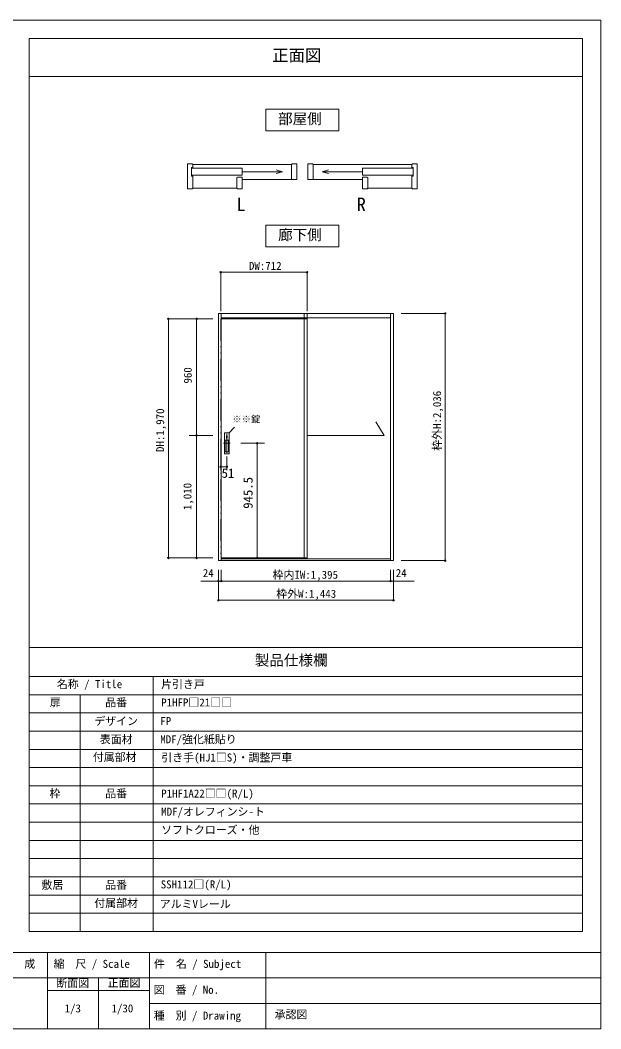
# Model space of a CAD drawing. Units: millimetres on the paper, enlarged 10 times, with parts at other scales. Extents: x -1985 to 2015, y -1370 to 1400.
# Drawn here: x 420 to 2015, y -1370 to 1400 of the extents above; entities that cross this region are included whole.
import ezdxf
from ezdxf.enums import TextEntityAlignment as Align

# ---------------------------------------------------------------- set-up
doc = ezdxf.new("R2010")
doc.units = ezdxf.units.MM
doc.header["$LTSCALE"] = 10
doc.header["$PDMODE"] = 32
doc.header["$PDSIZE"] = 4
doc.linetypes.add('DASHED_DOUBLE_DOTTED', pattern=[11, 6, -1.5, 0.25, -1.5, 0.25, -1.5])
doc.layers.add('1-1_0', color=7, linetype='Continuous', lineweight=20)
doc.layers.add('3-0', color=7, linetype='Continuous', lineweight=20)
doc.styles.add('ＭＳ ゴシック', font='')
doc.styles.get('ＭＳ ゴシック').set_extended_font_data('MS Gothic')

msp = doc.modelspace()

# ---------------------------------------------------------------- linework, layer by layer
at = {"layer": '1-1_0'}
for p, q in [((1965, 1350), (445, 1350)), ((445, -322.5), (445, 1350)), ((1965, -1102.5), (1965, 1350)), ((445, 1245), (1965, 1245)), ((1965, -322.5), (1965, 1245)), ((1965, -322.5), (1965, 1245)), ((1965, -322.5), (1965, 1245)), ((445, -1102.5), (445, -322.5)), ((445, -322.5), (1965, -322.5)), ((445, -322.5), (1965, -322.5)), ((445, -322.5), (1965, -322.5)), ((445, -322.5), (1965, -322.5)), ((445, -402.5), (1965, -402.5)), ((785, -1102.5), (785, -402.5)), ((445, -452.5), (1965, -452.5)), ((585, -1102.5), (585, -452.5)), ((445, -502.5), (1965, -502.5)), ((445, -552.5), (1965, -552.5)), ((445, -602.5), (1965, -602.5)), ((445, -652.5), (1965, -652.5)), ((445, -702.5), (1965, -702.5)), ((445, -752.5), (1965, -752.5)), ((445, -802.5), (1965, -802.5)), ((445, -852.5), (1965, -852.5)), ((445, -902.5), (1965, -902.5)), ((445, -952.5), (1965, -952.5)), ((445, -1002.5), (1965, -1002.5)), ((445, -1052.5), (1965, -1052.5)), ((445, -1102.5), (1965, -1102.5)), ((2015, -1160), (-1985, -1160)), ((495, -1160), (495, -1370)), ((775, -1160), (775, -1370)), ((1095, -1160), (1095, -1370)), ((2015, -1230), (-1175, -1230)), ((635, -1230), (635, -1370)), ((775, -1265), (495, -1265)), ((2015, -1300), (775, -1300)), ((-1985, -1370), (2015, -1370))]:
    msp.add_line(p, q, dxfattribs=at)
for points in [[(2015, -1370), (2015, 1400), (-1985, 1400), (-1985, -1370)], [(445, -322.5), (445, 1245), (1965, 1245)], [(445, -322.5), (445, 1245), (1965, 1245)], [(445, -322.5), (445, 1245), (1965, 1245)]]:
    msp.add_lwpolyline(points, dxfattribs=at)
at = {"layer": '3-0'}
for p, q in [((892.36, 1005.19), (879.46, 1005.19)), ((879.46, 936.79), (879.46, 1005.19)), ((893.86, 1003.39), (1165.66, 1003.39)), ((1165.66, 1003.69), (1165.66, 962.59)), ((1180.06, 962.59), (1180.06, 1005.19)), ((1210.06, 962.59), (1210.06, 1005.19)), ((1224.46, 1003.69), (1224.46, 962.59)), ((1496.26, 1003.39), (1224.46, 1003.39)), ((1497.76, 1005.19), (1510.66, 1005.19)), ((1510.66, 936.79), (1510.66, 1005.19)), ((890.86, 995.59), (890.86, 972.04)), ((893.86, 995.59), (890.86, 995.59)), ((890.86, 993.79), (1029.87, 993.79)), ((1029.87, 973.99), (890.86, 973.99)), ((890.86, 972.04), (893.86, 972.04)), ((1029.87, 993.79), (1029.87, 973.99)), ((1029.87, 983.89), (1140.21, 983.89)), ((1140.21, 983.89), (1122.82, 988.55)), ((1140.21, 983.89), (1122.82, 979.23)), ((1249.91, 983.89), (1267.3, 988.55)), ((1249.91, 983.89), (1267.3, 979.23)), ((1360.25, 983.89), (1249.91, 983.89)), ((1499.26, 993.79), (1360.25, 993.79)), ((1360.25, 993.79), (1360.25, 973.99)), ((1360.25, 973.99), (1499.26, 973.99)), ((1496.26, 995.59), (1499.26, 995.59)), ((1499.26, 972.04), (1496.26, 972.04)), ((1499.26, 995.59), (1499.26, 972.04)), ((1029.87, 936.79), (1029.87, 969.19)), ((1029.87, 962.59), (1180.06, 962.59)), ((1360.25, 962.59), (1210.06, 962.59)), ((1360.25, 936.79), (1360.25, 969.19)), ((892.36, 936.79), (879.46, 936.79)), ((893.86, 938.59), (1015.47, 938.59)), ((1496.26, 938.59), (1374.65, 938.59)), ((1497.76, 936.79), (1510.66, 936.79)), ((972.5, 594.59), (964.5, 594.59)), ((972.5, 594.59), (964.5, 594.59)), ((972.5, 594.59), (1200.17, 594.59)), ((972.5, 582.59), (1200.17, 582.59)), ((1208.17, 594.59), (1200.17, 594.59)), ((1208.17, 594.59), (1445.5, 594.59)), ((1208.17, -78.85), (1208.17, 594.59)), ((1208.17, 584.92), (1208.17, -78.08)), ((1208.17, 582.59), (1208.17, -79.08)), ((1208.17, 582.59), (1437.5, 582.59)), ((1437.5, 594.59), (1437.5, 586.59)), ((1445.5, 594.59), (1437.5, 594.59)), ((970.83, 579.82), (1208.17, 579.82)), ((1208.17, 579.82), (1208.17, -79.18)), ((1419.78, 259.09), (1397.22, 296.81)), ((987.83, 264.25), (987.83, 211.98)), ((987.83, 264.25), (987.83, 211.98)), ((987.83, 264.25), (987.83, 211.98)), ((1208.17, 259.09), (1419.78, 259.09)), ((978.59, 238.15), (996.87, 238.15)), ((970.83, -76.85), (1208.17, -76.85)), ((972.5, -79.18), (972.5, -84.18)), ((972.5, -79.18), (1437.5, -79.18)), ((1437.5, -79.18), (1437.5, -84.18)), ((972.5, -84.18), (1437.5, -84.18))]:
    msp.add_line(p, q, dxfattribs=at)
at = {"layer": '3-0', "color": 4, "lineweight": 9}
for p, q in [((970.83, 707.67), (970.83, 600.51)), ((970.83, 707.67), (1208.17, 707.67)), ((1208.17, 707.67), (1208.17, 600.51)), ((1466.34, 594.59), (1587.69, 594.59)), ((1587.69, 594.59), (1587.69, -84.18)), ((827.12, 579.82), (943.89, 579.82)), ((827.12, 579.82), (827.12, -76.85)), ((884.61, 579.82), (949.07, 579.82)), ((904.61, 238.15), (904.61, 579.82)), ((1008.36, 282.59), (994.5, 266.99)), ((884.61, 259.82), (949.07, 259.82)), ((904.61, -76.85), (904.61, 238.15)), ((1090.73, 238.15), (1026.27, 238.15)), ((1070.73, -76.85), (1070.73, 238.15)), ((970.83, 164.37), (970.83, 201.83)), ((987.83, 164.37), (987.83, 201.83)), ((987.83, 173.52), (970.83, 173.52)), ((827.12, -76.85), (943.89, -76.85)), ((884.61, -76.85), (949.07, -76.85)), ((1098.83, -76.85), (1005.5, -76.85)), ((1098.83, -76.85), (1005.5, -76.85)), ((1098.83, -76.85), (1005.5, -76.85)), ((1090.73, -76.85), (1026.27, -76.85)), ((964.5, -109.9), (964.5, -140.57)), ((964.5, -109.9), (964.5, -140.57)), ((972.5, -109.9), (972.5, -140.57)), ((1437.5, -140.57), (1437.5, -109.9)), ((1445.5, -109.9), (1445.5, -140.57)), ((1466.34, -84.18), (1587.69, -84.18)), ((972.5, -140.57), (915.97, -140.57)), ((972.5, -140.57), (1502.5, -140.57)), ((1437.5, -140.57), (1494.03, -140.57)), ((1445.5, -192.9), (1445.5, -140.57))]:
    msp.add_line(p, q, dxfattribs=at)
at = {"layer": '3-0', "linetype": 'DASHED_DOUBLE_DOTTED'}
msp.add_line((970.83, 579.82), (970.83, -76.85), dxfattribs=at)
at = {"layer": '3-0', "color": 3}
for p, q in [((987, 258.65), (987, 251.99)), ((988.67, 258.65), (987, 258.65)), ((988.67, 251.99), (987, 251.99)), ((988.5, 258.49), (987.17, 258.49)), ((987.17, 258.49), (987.17, 255.32)), ((988.5, 255.32), (987.17, 255.32)), ((987.5, 257.82), (987.5, 255.99)), ((988.17, 255.99), (987.5, 255.99)), ((988.5, 255.32), (988.5, 258.49)), ((988.67, 251.99), (988.67, 258.65)), ((992.17, 246.99), (983.5, 246.99)), ((983.5, 246.99), (983.5, 214.32)), ((992.17, 214.32), (992.17, 246.99)), ((992.17, 214.32), (983.5, 214.32))]:
    msp.add_line(p, q, dxfattribs=at)
at = {"layer": '3-0'}
for points in [[(1095.06, 1155.93), (1295.06, 1155.93), (1295.06, 1095.93), (1095.06, 1095.93)], [(1095.06, 777.25), (1295.06, 777.25), (1295.06, 837.25), (1095.06, 837.25)]]:
    msp.add_lwpolyline(points, close=True, dxfattribs=at)
for points in [[(892.36, 1005.19), (893.86, 1003.69), (893.86, 995.59)], [(1165.66, 1003.69), (1167.16, 1005.19), (1180.06, 1005.19)], [(1224.46, 1003.69), (1222.96, 1005.19), (1210.06, 1005.19)], [(1497.76, 1005.19), (1496.26, 1003.69), (1496.26, 995.59)], [(892.36, 936.79), (893.86, 938.29), (893.86, 972.04)], [(1497.76, 936.79), (1496.26, 938.29), (1496.26, 972.04)], [(1015.47, 938.29), (1015.47, 967.69), (1016.97, 969.19), (1029.87, 969.19)], [(1374.65, 938.29), (1374.65, 967.69), (1373.15, 969.19), (1360.25, 969.19)], [(1015.47, 938.29), (1016.97, 936.79), (1029.87, 936.79)], [(1374.65, 938.29), (1373.15, 936.79), (1360.25, 936.79)], [(964.5, 594.59), (964.5, -84.18), (972.5, -84.18), (972.5, 594.59)], [(1200.17, 594.59), (1200.17, -79.18), (1208.17, -79.18)], [(1200.17, 582.59), (1208.17, 582.59), (1208.17, -79.08)], [(1437.5, 594.59), (1437.5, -84.18), (1445.5, -84.18), (1445.5, 594.59)]]:
    msp.add_lwpolyline(points, dxfattribs=at)
at = {"layer": '3-0', "color": 3}
msp.add_lwpolyline([(981.17, 209.32), (994.5, 209.32), (994.5, 266.99), (981.17, 266.99)], close=True, dxfattribs=at)
msp.add_lwpolyline([(988.17, 255.99), (988.17, 257.82), (987.5, 257.82)], dxfattribs=at)
at = {"layer": '3-0', "color": 4, "lineweight": 9}
msp.add_lwpolyline([(964.5, -140.57), (964.5, -192.9), (1445.5, -192.9)], dxfattribs=at)
at = {"layer": '3-0', "color": 4}
for p in [(970.83, 707.67), (1208.17, 707.67), (827.12, 579.82), (904.61, 579.82), (1587.69, 594.59), (904.61, 259.82), (1070.73, 238.15), (970.83, 173.52), (987.83, 173.52), (827.12, -76.85), (904.61, -76.85), (1070.73, -76.85), (1587.69, -84.18), (964.5, -140.57), (972.5, -140.57), (1437.5, -140.57), (964.5, -192.9), (1445.5, -192.9)]:
    msp.add_point(p, dxfattribs=at)
at = {"layer": '3-0'}
msp.add_point((970.83, 173.52), dxfattribs=at)

# ---------------------------------------------------------------- texts
at = {"layer": '1-1_0', "style": 'ＭＳ ゴシック'}
for s, height, p in [('正面図', 32.99, (1112.24, 1276.98)), ('製品仕様欄', 29.33, (1064.4, -381.07)), ('名称 / Title', 21.99, (520.64, -441.06)), ('片引き戸', 21.99, (807.33, -441.36)), ('扉', 21.99, (501.33, -491.36)), ('品番', 21.99, (653.67, -491.36)), ('P1HFP□21□□', 21.99, (807.33, -491.36)), ('デザイン', 21.99, (623.75, -542.5)), ('FP', 21.99, (804.92, -542.5)), ('表面材', 21.99, (638.75, -592.5)), ('MDF/強化紙貼り', 21.99, (804.92, -592.5)), ('付属部材', 21.99, (619.67, -641.36)), ('引き手(HJ1□S)・調整戸車', 21.99, (807.7, -642.5)), ('枠', 21.99, (500.67, -741.36)), ('品番', 21.99, (653.67, -741.36)), ('P1HF1A22□□(R/L)', 21.99, (807.33, -741.36)), ('MDF/オレフィンシ-ト', 21.99, (807.33, -791.36)), ('ソフトクローズ・他', 21.99, (807.33, -841.36)), ('敷居', 21.99, (478.65, -992.36)), ('品番', 21.99, (653.75, -992.5)), ('SSH112□(R/L)', 21.99, (806.06, -990.99)), ('付属部材', 21.99, (623.75, -1042.5)), ('アルミVレール', 21.99, (803.47, -1044.75)), ('作\u3000成', 21.99, (371.17, -1209.21)), ('縮\u3000尺 / Scale', 21.99, (511.68, -1209.21)), ('件\u3000名 / Subject', 21.99, (787.61, -1209.24)), ('断面図', 21.99, (519.6, -1262.15)), ('正面図', 21.99, (660.4, -1261.44)), ('図\u3000番 / No.', 21.99, (786.77, -1280.35)), ('1/3', 21.99, (542.17, -1331.45)), ('1/30', 21.99, (670.92, -1331.45)), ('種\u3000別 / Drawing', 21.99, (786.94, -1351.29)), ('承認図', 21.99, (1119.03, -1348.1))]:
    msp.add_text(s, height=height, dxfattribs=at).set_placement(p, align=Align.BOTTOM_LEFT)
at = {"layer": '3-0', "style": 'ＭＳ ゴシック'}
for s, height, p in [('部屋側', 29.33, (1128.39, 1105.93)), ('L', 36.66, (1013.92, 865.05)), ('R', 36.66, (1344.52, 865.05)), ('廊下側', 29.33, (1128.39, 787.25)), ('DW:712', 21.99, (1048.37, 707.67)), ('※※錠', 18.33, (1002.78, 289.49)), ('51', 25.66, (973.37, 135.44)), ('24', 21.99, (921.64, -135.9)), ('枠内IW:1,395', 21.99, (1113.37, -140.57)), ('24', 21.99, (1451.7, -135.9)), ('枠外W:1,443', 21.99, (1123.37, -192.9))]:
    msp.add_text(s, height=height, dxfattribs=at).set_placement(p, align=Align.BOTTOM_LEFT)
for s, height, p in [('960', 21.99, (897.87, 402.01)), ('枠外H:2,036', 21.99, (1582.69, 217.42)), ('DH:1,970', 21.99, (822.12, 213.99)), ('945.5', 25.66, (1066.25, 58.21)), ('1,010', 21.99, (897.11, 54.4))]:
    msp.add_text(s, height=height, rotation=90, dxfattribs=at).set_placement(p, align=Align.BOTTOM_LEFT)

doc.saveas('drawing.dxf')
